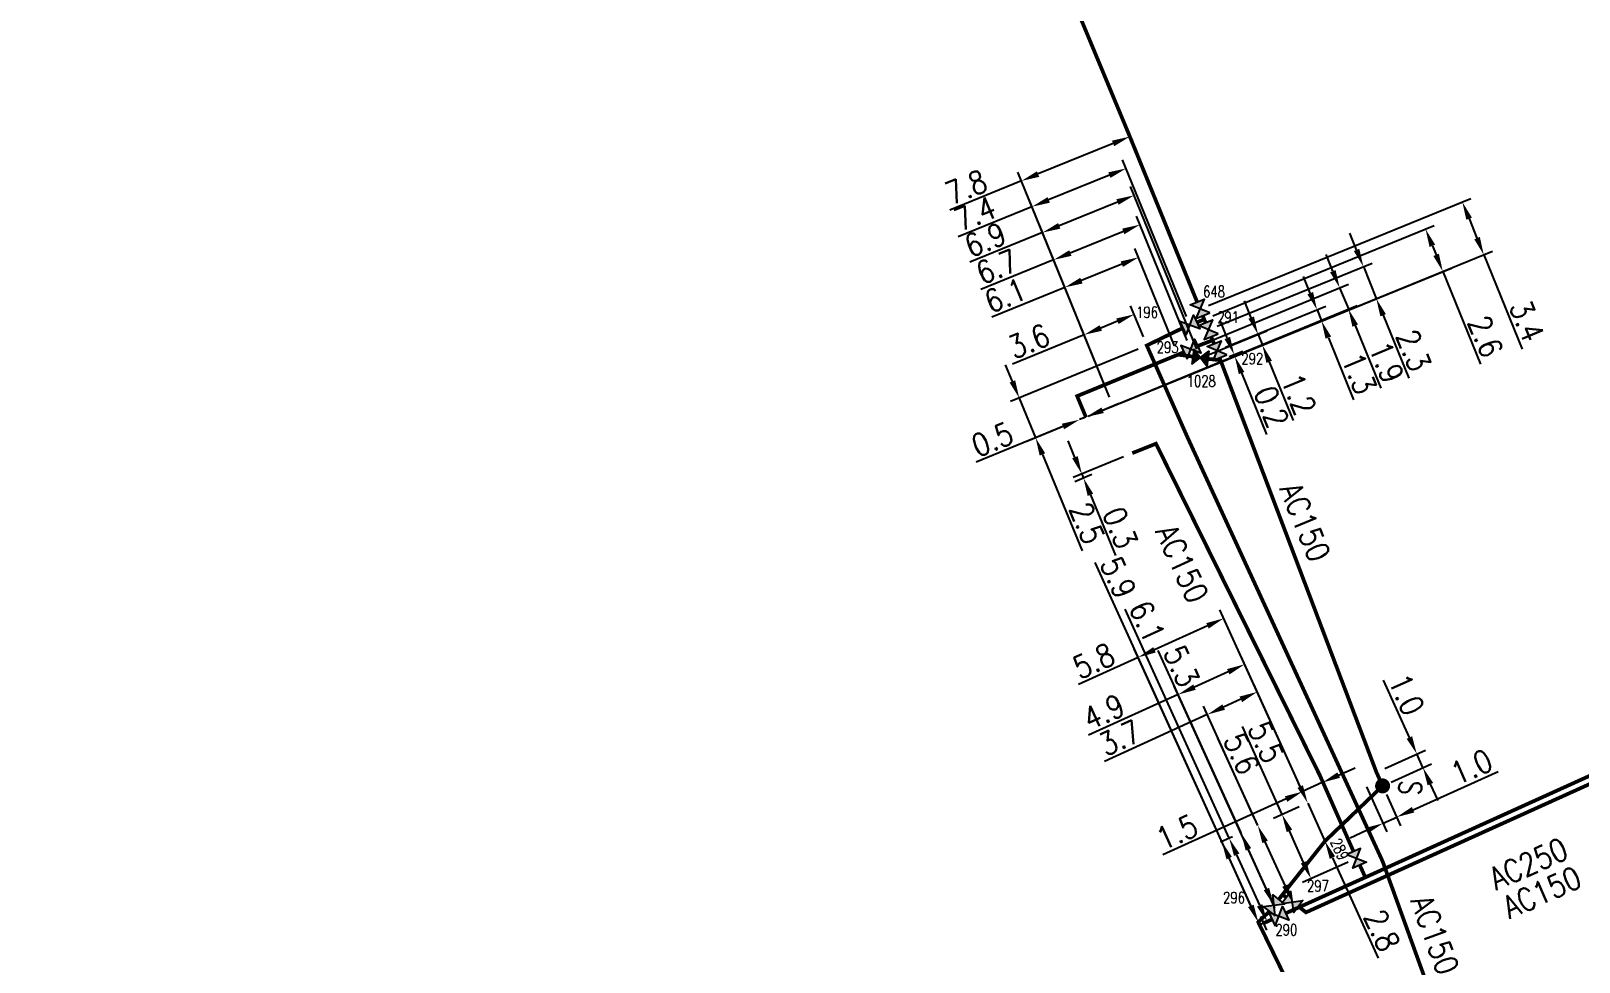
# Model space of a CAD drawing. Header units: millimetres. Extents: x 150000 to 151000, y 127000 to 127640.
# Drawn here: x 150298.9 to 150402, y 127292.6 to 127354.6 of the extents above; entities that cross this region are included whole.
import ezdxf
from ezdxf.enums import TextEntityAlignment as Align

# ---------------------------------------------------------------- set-up
doc = ezdxf.new("R2010")
doc.units = ezdxf.units.MM
doc.header["$PDMODE"] = 34
doc.layers.get('0').update_dxf_attribs({"linetype": 'CONTINUOUS'})
doc.layers.get('Defpoints').update_dxf_attribs({"linetype": 'CONTINUOUS'})
for name, color, linetype in [('G_120', 4, 'CONTINUOUS'), ('G_300', 7, 'CONTINUOUS'), ('G_340', 7, 'CONTINUOUS')]:
    doc.layers.add(name, color=color, linetype=linetype)
doc.styles.add('G_ROMANS', font='ROMANS.SHX', dxfattribs={"width": 0.75})
doc.styles.get("Standard").update_dxf_attribs({"font": 'romans.shx', "width": 0.85})
doc.linetypes.add('G_CROSS_COUNTRY', pattern='A,8,-7.08,["CROSS COUNTRY",Standard,S=1,R=0,X=-6.34,Y=-0.5],-7.08', length=22.16)
doc.linetypes.add('G_typB_AP', pattern='A,5,-0.3,["o",Standard,S=1.5,R=0,X=0,Y=-0.5],-1.65', length=6.95)
doc.dimstyles.get("Standard").update_dxf_attribs({"dimtxt": 1.5, "dimasz": 1.2, "dimexe": 0.625, "dimexo": 0.625, "dimgap": 0.25, "dimtad": 1, "dimdec": 1, "dimzin": 0, "dimdsep": 46, "dimtxsty": 'Standard', "dimcen": -0.5, "dimadec": 0, "dimazin": 0, "dimtfac": 1, "dimtdec": 1, "dimtmove": 0, "dimatfit": 3, "dimfxl": 0, "dimtolj": 1, "dimtzin": 0, "dimarcsym": 0})

# ---------------------------------------------------------------- blocks, each defined once
blk = doc.blocks.new('*D20')
at = {"layer": 'Defpoints', "color": 0, "linetype": 'Continuous', "transparency": 16777216}
for p in [(150387.59, 127304.79), (150388.91, 127304.29), (150388.94, 127301.8)]:
    blk.add_point(p, dxfattribs=at)
at = {"layer": 'G_300', "color": 0, "linetype": 'Continuous', "lineweight": -2, "transparency": 16777216}
for p, q in [((150390.94, 127302.7), (150396.61, 127305.26)), ((150387.84, 127304.22), (150389.19, 127301.23)), ((150389.17, 127303.72), (150390.1, 127301.64)), ((150388.94, 127301.8), (150389.85, 127302.21)), ((150387.84, 127301.31), (150386.75, 127300.81))]:
    blk.add_line(p, q, dxfattribs=at)
at = {"layer": 'G_300', "color": 0, "linetype": 'Continuous', "transparency": 16777216}
for points in [[(150390.86, 127302.89), (150391.02, 127302.52), (150389.85, 127302.21)], [(150387.76, 127301.49), (150387.92, 127301.12), (150388.94, 127301.8)]]:
    blk.add_solid(points, dxfattribs=at)
at = {"layer": 'G_300', "color": 0, "linetype": 'Continuous', "transparency": 16777216, "insert": (150394.83, 127305.56), "char_height": 1.5, "attachment_point": 5, "rotation": 24.2924}
blk.add_mtext('\\A1;1.0', dxfattribs=at)
blk = doc.blocks.new('*D21')
at = {"layer": 'Defpoints', "color": 0, "linetype": 'Continuous', "transparency": 16777216}
for p in [(150391.19, 127306.42), (150388.5, 127305.2), (150388.91, 127304.29)]:
    blk.add_point(p, dxfattribs=at)
at = {"layer": 'G_300', "color": 0, "linetype": 'Continuous', "lineweight": -2, "transparency": 16777216}
for p, q in [((150390.7, 127307.51), (150388.97, 127311.33)), ((150389.07, 127305.46), (150391.76, 127306.67)), ((150391.6, 127305.51), (150391.19, 127306.42)), ((150389.48, 127304.55), (150392.17, 127305.76)), ((150392.09, 127304.41), (150392.59, 127303.32))]:
    blk.add_line(p, q, dxfattribs=at)
at = {"layer": 'G_300', "color": 0, "linetype": 'Continuous', "transparency": 16777216}
for points in [[(150390.88, 127307.59), (150390.51, 127307.43), (150391.19, 127306.42)], [(150392.28, 127304.49), (150391.91, 127304.33), (150391.6, 127305.51)]]:
    blk.add_solid(points, dxfattribs=at)
at = {"layer": 'G_300', "color": 0, "linetype": 'Continuous', "transparency": 16777216, "insert": (150390.5, 127310.38), "char_height": 1.5, "attachment_point": 5, "rotation": 294.2924}
blk.add_mtext('\\A1;1.0', dxfattribs=at)
blk = doc.blocks.new('*D22')
at = {"layer": 'Defpoints', "color": 0, "linetype": 'Continuous', "transparency": 16777216}
for p in [(150380.56, 127310.55), (150383.91, 127303.15), (150380.59, 127301.64)]:
    blk.add_point(p, dxfattribs=at)
at = {"layer": 'G_300', "color": 0, "linetype": 'Continuous', "lineweight": -2, "transparency": 16777216}
for p, q in [((150383.66, 127303.72), (150380.3, 127311.12)), ((150380.33, 127302.21), (150376.97, 127309.61)), ((150379.46, 127310.06), (150378.32, 127309.54)), ((150377.23, 127309.04), (150370.37, 127305.92))]:
    blk.add_line(p, q, dxfattribs=at)
at = {"layer": 'G_300', "color": 0, "linetype": 'Continuous', "transparency": 16777216}
for points in [[(150379.38, 127310.24), (150379.55, 127309.87), (150380.56, 127310.55)], [(150378.24, 127309.72), (150378.41, 127309.36), (150377.23, 127309.04)]]:
    blk.add_solid(points, dxfattribs=at)
at = {"layer": 'G_300', "color": 0, "linetype": 'Continuous', "transparency": 16777216, "insert": (150371.4, 127307.49), "char_height": 1.5, "attachment_point": 5, "rotation": 24.4286}
blk.add_mtext('\\A1;3.7', dxfattribs=at)
blk = doc.blocks.new('*D23')
at = {"layer": 'Defpoints', "color": 0, "linetype": 'Continuous', "transparency": 16777216}
for p in [(150380.59, 127301.66), (150380.59, 127301.66), (150382.9, 127296.56)]:
    blk.add_point(p, dxfattribs=at)
at = {"layer": 'G_300', "color": 0, "linetype": 'Continuous', "lineweight": -2, "transparency": 16777216}
for p, q in [((150380.59, 127301.66), (150377.94, 127307.47)), ((150381.16, 127301.92), (150381.16, 127301.92)), ((150382.41, 127297.65), (150381.08, 127300.56)), ((150383.47, 127296.82), (150383.47, 127296.82))]:
    blk.add_line(p, q, dxfattribs=at)
at = {"layer": 'G_300', "color": 0, "linetype": 'Continuous', "transparency": 16777216}
for points in [[(150381.26, 127300.65), (150380.9, 127300.48), (150380.59, 127301.66)], [(150382.59, 127297.73), (150382.22, 127297.57), (150382.9, 127296.56)]]:
    blk.add_solid(points, dxfattribs=at)
at = {"layer": 'G_300', "color": 0, "linetype": 'Continuous', "transparency": 16777216, "insert": (150379.51, 127306.44), "char_height": 1.5, "attachment_point": 5, "rotation": 294.4298}
blk.add_mtext('\\A1;5.6', dxfattribs=at)
blk = doc.blocks.new('*D24')
at = {"layer": 'Defpoints', "color": 0, "linetype": 'Continuous', "transparency": 16777216}
for p in [(150378.33, 127315.45), (150383.92, 127303.15), (150380.62, 127295.22)]:
    blk.add_point(p, dxfattribs=at)
at = {"layer": 'G_120', "color": 0, "linetype": 'Continuous', "lineweight": -2, "transparency": 16777216}
for p, q in [((150383.66, 127303.72), (150378.07, 127316.02)), ((150377.24, 127314.95), (150373.71, 127313.35)), ((150380.37, 127295.79), (150372.36, 127313.42)), ((150372.62, 127312.85), (150368.64, 127311.04))]:
    blk.add_line(p, q, dxfattribs=at)
at = {"layer": 'G_120', "color": 0, "linetype": 'Continuous', "transparency": 16777216}
for points in [[(150377.16, 127315.13), (150377.32, 127314.77), (150378.33, 127315.45)], [(150373.63, 127313.53), (150373.79, 127313.17), (150372.62, 127312.85)]]:
    blk.add_solid(points, dxfattribs=at)
at = {"layer": 'G_120', "color": 0, "linetype": 'Continuous', "transparency": 16777216, "insert": (150369.67, 127312.61), "char_height": 1.5, "attachment_point": 5, "rotation": 24.4286}
blk.add_mtext('\\A1;5.8', dxfattribs=at)
blk = doc.blocks.new('*D25')
at = {"layer": 'Defpoints', "color": 0, "linetype": 'Continuous', "transparency": 16777216}
for p in [(150379.48, 127301.16), (150379.48, 127301.16), (150381.67, 127296.33)]:
    blk.add_point(p, dxfattribs=at)
at = {"layer": 'G_300', "color": 0, "linetype": 'Continuous', "lineweight": -2, "transparency": 16777216}
for p, q in [((150379.48, 127301.16), (150373.96, 127313.3)), ((150381.17, 127297.42), (150379.97, 127300.06))]:
    blk.add_line(p, q, dxfattribs=at)
at = {"layer": 'G_300', "color": 0, "linetype": 'Continuous', "transparency": 16777216}
for points in [[(150380.15, 127300.15), (150379.79, 127299.98), (150379.48, 127301.16)], [(150381.35, 127297.5), (150380.99, 127297.34), (150381.67, 127296.33)]]:
    blk.add_solid(points, dxfattribs=at)
at = {"layer": 'G_300', "color": 0, "linetype": 'Continuous', "transparency": 16777216, "insert": (150375.52, 127312.27), "char_height": 1.5, "attachment_point": 5, "rotation": 294.4286}
blk.add_mtext('\\A1;5.3', dxfattribs=at)
blk = doc.blocks.new('*D26')
at = {"layer": 'Defpoints', "color": 0, "linetype": 'Continuous', "transparency": 16777216}
for p in [(150378.19, 127300.58), (150378.19, 127300.58), (150380.63, 127295.21)]:
    blk.add_point(p, dxfattribs=at)
at = {"layer": 'G_120', "color": 0, "linetype": 'Continuous', "lineweight": -2, "transparency": 16777216}
for p, q in [((150378.19, 127300.58), (150369.75, 127319.17)), ((150380.14, 127296.3), (150378.69, 127299.49))]:
    blk.add_line(p, q, dxfattribs=at)
at = {"layer": 'G_120', "color": 0, "linetype": 'Continuous', "transparency": 16777216}
for points in [[(150378.87, 127299.57), (150378.51, 127299.4), (150378.19, 127300.58)], [(150380.32, 127296.38), (150379.95, 127296.22), (150380.63, 127295.21)]]:
    blk.add_solid(points, dxfattribs=at)
at = {"layer": 'G_120', "color": 0, "linetype": 'Continuous', "transparency": 16777216, "insert": (150371.3, 127318.17), "char_height": 1.5, "attachment_point": 5, "rotation": 294.4286}
blk.add_mtext('\\A1;5.9', dxfattribs=at)
blk = doc.blocks.new('*D27')
at = {"layer": 'Defpoints', "color": 0, "linetype": 'Continuous', "transparency": 16777216}
for p in [(150379.72, 127312.39), (150383.91, 127303.15), (150382, 127295.6)]:
    blk.add_point(p, dxfattribs=at)
at = {"layer": 'G_300', "color": 0, "linetype": 'Continuous', "lineweight": -2, "transparency": 16777216}
for p, q in [((150383.66, 127303.72), (150379.46, 127312.96)), ((150378.63, 127311.89), (150376.38, 127310.87)), ((150375.29, 127310.37), (150369.32, 127307.66)), ((150381.74, 127296.17), (150375.03, 127310.94))]:
    blk.add_line(p, q, dxfattribs=at)
at = {"layer": 'G_300', "color": 0, "linetype": 'Continuous', "transparency": 16777216}
for points in [[(150378.55, 127312.07), (150378.71, 127311.71), (150379.72, 127312.39)], [(150376.3, 127311.05), (150376.46, 127310.69), (150375.29, 127310.37)]]:
    blk.add_solid(points, dxfattribs=at)
at = {"layer": 'G_300', "color": 0, "linetype": 'Continuous', "transparency": 16777216, "insert": (150370.33, 127309.22), "char_height": 1.5, "attachment_point": 5, "rotation": 24.4286}
blk.add_mtext('\\A1;4.9', dxfattribs=at)
blk = doc.blocks.new('*D28')
at = {"layer": 'Defpoints', "color": 0, "linetype": 'Continuous', "transparency": 16777216}
for p in [(150383.91, 127303.15), (150382.21, 127302.39), (150387.18, 127299.47)]:
    blk.add_point(p, dxfattribs=at)
at = {"layer": 'G_300', "color": 0, "linetype": 'Continuous', "lineweight": -2, "transparency": 16777216}
for p, q in [((150382.21, 127302.39), (150379.57, 127308.25)), ((150383.35, 127302.9), (150381.64, 127302.13)), ((150383.65, 127299.2), (150382.7, 127301.29)), ((150386.61, 127299.22), (150383.57, 127297.85))]:
    blk.add_line(p, q, dxfattribs=at)
at = {"layer": 'G_300', "color": 0, "linetype": 'Continuous', "transparency": 16777216}
for points in [[(150382.89, 127301.38), (150382.52, 127301.21), (150382.21, 127302.39)], [(150383.83, 127299.28), (150383.46, 127299.12), (150384.14, 127298.11)]]:
    blk.add_solid(points, dxfattribs=at)
at = {"layer": 'G_300', "color": 0, "linetype": 'Continuous', "transparency": 16777216, "insert": (150381.14, 127307.21), "char_height": 1.5, "attachment_point": 5, "rotation": 294.2308}
blk.add_mtext('\\A1;5.5', dxfattribs=at)
blk = doc.blocks.new('*D29')
at = {"layer": 'Defpoints', "color": 0, "linetype": 'Continuous', "transparency": 16777216}
for p in [(150383.57, 127303.91), (150383.91, 127303.15), (150387.18, 127299.47)]:
    blk.add_point(p, dxfattribs=at)
at = {"layer": 'G_300', "color": 0, "linetype": 'Continuous', "lineweight": -2, "transparency": 16777216}
for p, q in [((150385.98, 127305.01), (150387.08, 127305.5)), ((150383.66, 127303.72), (150383.31, 127304.48)), ((150384.89, 127304.51), (150383.57, 127303.91)), ((150386.92, 127300.04), (150384.63, 127305.08)), ((150382.48, 127303.42), (150374.27, 127299.69))]:
    blk.add_line(p, q, dxfattribs=at)
at = {"layer": 'G_300', "color": 0, "linetype": 'Continuous', "transparency": 16777216}
for points in [[(150385.9, 127305.19), (150386.07, 127304.83), (150384.89, 127304.51)], [(150382.4, 127303.6), (150382.56, 127303.23), (150383.57, 127303.91)]]:
    blk.add_solid(points, dxfattribs=at)
at = {"layer": 'G_300', "color": 0, "linetype": 'Continuous', "transparency": 16777216, "insert": (150375.21, 127301.21), "char_height": 1.5, "attachment_point": 5, "rotation": 24.4286}
blk.add_mtext('\\A1;1.5', dxfattribs=at)
blk = doc.blocks.new('*D30')
at = {"layer": 'Defpoints', "color": 0, "linetype": 'Continuous', "transparency": 16777216}
for p in [(150379.48, 127301.16), (150378.69, 127300.8), (150382, 127295.6)]:
    blk.add_point(p, dxfattribs=at)
at = {"layer": 'G_300', "color": 0, "linetype": 'Continuous', "lineweight": -2, "transparency": 16777216}
for p, q in [((150378.69, 127300.8), (150371.76, 127316.07)), ((150378.91, 127300.9), (150378.12, 127300.54)), ((150380.72, 127296.34), (150379.19, 127299.71)), ((150381.43, 127295.34), (150380.65, 127294.99))]:
    blk.add_line(p, q, dxfattribs=at)
at = {"layer": 'G_300', "color": 0, "linetype": 'Continuous', "transparency": 16777216}
for points in [[(150379.37, 127299.79), (150379.01, 127299.63), (150378.69, 127300.8)], [(150380.9, 127296.42), (150380.54, 127296.25), (150381.22, 127295.24)]]:
    blk.add_solid(points, dxfattribs=at)
at = {"layer": 'G_300', "color": 0, "linetype": 'Continuous', "transparency": 16777216, "insert": (150373.23, 127315.24), "char_height": 1.5, "attachment_point": 5, "rotation": 294.4286}
blk.add_mtext('\\A1;6.1', dxfattribs=at)
blk = doc.blocks.new('G_300_04')
at = {"linetype": 'Continuous'}
h = blk.add_hatch(color=0, dxfattribs=at)
h.paths.add_polyline_path([(-1, 1), (-1, -1), (0, 0)])
h.paths.add_polyline_path([(1, 1), (0, 0), (1, -1)])
at = {"color": 0, "linetype": 'Continuous', "flags": 128}
blk.add_lwpolyline([(-1, -1), (1, 1), (1, -1), (-1, 1)], close=True, dxfattribs=at)
at = {"color": 0, "linetype": 'Continuous', "width": 0.75}
blk.add_attdef('NUM', text='', height=1.5, dxfattribs=at).set_placement((0, 2.1), align=Align.MIDDLE_CENTER)
at = {"color": 0, "linetype": 'Continuous', "width": 0.75, "flags": 3}
for tag, p in [('DEF_LEG', (0, -5)), ('DEF_COUP', (0, -7.5)), ('DEF_TYPE', (0, -10))]:
    blk.add_attdef(tag, text='', height=1.2, dxfattribs=at).set_placement(p, align=Align.MIDDLE)
blk = doc.blocks.new('*D31')
at = {"layer": 'Defpoints', "color": 0, "linetype": 'Continuous', "transparency": 16777216}
for p in [(150392.92, 127338.55), (150377.02, 127335.36), (150370.95, 127329.6)]:
    blk.add_point(p, dxfattribs=at)
at = {"layer": 'G_300', "color": 0, "linetype": 'Continuous', "lineweight": -2, "transparency": 16777216}
for p, q in [((150377.6, 127335.6), (150392.35, 127341.61)), ((150392.23, 127340.26), (150392.47, 127339.66)), ((150371.53, 127329.83), (150393.5, 127338.78)), ((150392.92, 127338.55), (150395.44, 127332.37))]:
    blk.add_line(p, q, dxfattribs=at)
at = {"layer": 'G_300', "color": 0, "linetype": 'Continuous', "transparency": 16777216}
for points in [[(150392.41, 127340.34), (150392.04, 127340.18), (150391.77, 127341.37)], [(150392.66, 127339.73), (150392.29, 127339.58), (150392.92, 127338.55)]]:
    blk.add_solid(points, dxfattribs=at)
at = {"layer": 'G_300', "color": 0, "linetype": 'Continuous', "transparency": 16777216, "insert": (150395.77, 127334.22), "char_height": 1.5, "attachment_point": 5, "rotation": 292.1628}
blk.add_mtext('\\A1;2.6', dxfattribs=at)
blk = doc.blocks.new('*D32')
at = {"layer": 'Defpoints', "color": 0, "linetype": 'Continuous', "transparency": 16777216}
for p in [(150384.84, 127335.26), (150377.87, 127333.28), (150370.95, 127329.6)]:
    blk.add_point(p, dxfattribs=at)
at = {"layer": 'G_300', "color": 0, "linetype": 'Continuous', "lineweight": -2, "transparency": 16777216}
for p, q in [((150384.09, 127337.11), (150383.64, 127338.22)), ((150378.45, 127333.51), (150385.12, 127336.23)), ((150371.53, 127329.83), (150385.42, 127335.49)), ((150384.54, 127336), (150384.84, 127335.26)), ((150385.3, 127334.14), (150386.98, 127330))]:
    blk.add_line(p, q, dxfattribs=at)
at = {"layer": 'G_300', "color": 0, "linetype": 'Continuous', "transparency": 16777216}
for points in [[(150384.28, 127337.18), (150383.9, 127337.03), (150384.54, 127336)], [(150385.48, 127334.22), (150385.11, 127334.07), (150384.84, 127335.26)]]:
    blk.add_solid(points, dxfattribs=at)
at = {"layer": 'G_300', "color": 0, "linetype": 'Continuous', "transparency": 16777216, "insert": (150387.35, 127331.76), "char_height": 1.5, "attachment_point": 5, "rotation": 292.1628}
blk.add_mtext('\\A1;1.3', dxfattribs=at)
blk = doc.blocks.new('*D33')
at = {"layer": 'Defpoints', "color": 0, "linetype": 'Continuous', "transparency": 16777216}
for p in [(150366.99, 127339.32), (150376.13, 127333.37), (150370.95, 127329.6)]:
    blk.add_point(p, dxfattribs=at)
at = {"layer": 'G_300', "color": 0, "linetype": 'Continuous', "lineweight": -2, "transparency": 16777216}
for p, q in [((150375.89, 127333.95), (150372.51, 127342.24)), ((150371.64, 127341.21), (150368.1, 127339.77)), ((150366.99, 127339.32), (150362.14, 127337.35)), ((150370.71, 127330.17), (150366.75, 127339.9))]:
    blk.add_line(p, q, dxfattribs=at)
at = {"layer": 'G_300', "color": 0, "linetype": 'Continuous', "transparency": 16777216}
for points in [[(150371.56, 127341.4), (150371.71, 127341.03), (150372.75, 127341.67)], [(150368.03, 127339.96), (150368.18, 127339.59), (150366.99, 127339.32)]]:
    blk.add_solid(points, dxfattribs=at)
at = {"layer": 'G_300', "color": 0, "linetype": 'Continuous', "transparency": 16777216, "insert": (150363.21, 127338.86), "char_height": 1.5, "attachment_point": 5, "rotation": 22.1628}
blk.add_mtext('\\A1;6.7', dxfattribs=at)
blk = doc.blocks.new('*D34')
at = {"layer": 'Defpoints', "color": 0, "linetype": 'Continuous', "transparency": 16777216}
for p in [(150386.63, 127336.05), (150376.13, 127333.37), (150368.72, 127328.68)]:
    blk.add_point(p, dxfattribs=at)
at = {"layer": 'G_300', "color": 0, "linetype": 'Continuous', "lineweight": -2, "transparency": 16777216}
for p, q in [((150385.59, 127338.57), (150385.14, 127339.68)), ((150376.71, 127333.61), (150386.63, 127337.7)), ((150386.05, 127337.46), (150386.63, 127336.05)), ((150369.3, 127328.92), (150387.21, 127336.29)), ((150387.09, 127334.95), (150388.8, 127330.78))]:
    blk.add_line(p, q, dxfattribs=at)
at = {"layer": 'G_300', "color": 0, "linetype": 'Continuous', "transparency": 16777216}
for points in [[(150385.78, 127338.64), (150385.41, 127338.49), (150386.05, 127337.46)], [(150387.27, 127335.02), (150386.9, 127334.87), (150386.63, 127336.05)]]:
    blk.add_solid(points, dxfattribs=at)
at = {"layer": 'G_300', "color": 0, "linetype": 'Continuous', "transparency": 16777216, "insert": (150389.17, 127332.51), "char_height": 1.5, "attachment_point": 5, "rotation": 292.3885}
blk.add_mtext('\\A1;1.9', dxfattribs=at)
blk = doc.blocks.new('*D35')
at = {"layer": 'Defpoints', "color": 0, "linetype": 'Continuous', "transparency": 16777216}
for p in [(150364.85, 127344.58), (150376.74, 127336.06), (150370.95, 127329.6)]:
    blk.add_point(p, dxfattribs=at)
at = {"layer": 'G_300', "color": 0, "linetype": 'Continuous', "lineweight": -2, "transparency": 16777216}
for p, q in [((150376.5, 127336.64), (150371.83, 127348.1)), ((150370.96, 127347.07), (150365.96, 127345.04)), ((150364.85, 127344.58), (150360.08, 127342.64)), ((150370.72, 127330.18), (150364.61, 127345.16))]:
    blk.add_line(p, q, dxfattribs=at)
at = {"layer": 'G_300', "color": 0, "linetype": 'Continuous', "transparency": 16777216}
for points in [[(150370.88, 127347.26), (150371.03, 127346.89), (150372.07, 127347.53)], [(150365.88, 127345.22), (150366.03, 127344.85), (150364.85, 127344.58)]]:
    blk.add_solid(points, dxfattribs=at)
at = {"layer": 'G_300', "color": 0, "linetype": 'Continuous', "transparency": 16777216, "insert": (150361.17, 127344.17), "char_height": 1.5, "attachment_point": 5, "rotation": 22.1628}
blk.add_mtext('\\A1;7.8', dxfattribs=at)
blk = doc.blocks.new('*D36')
at = {"layer": 'Defpoints', "color": 0, "linetype": 'Continuous', "transparency": 16777216}
for p in [(150388.49, 127336.74), (150377.3, 127334.67), (150370.95, 127329.6)]:
    blk.add_point(p, dxfattribs=at)
at = {"layer": 'G_300', "color": 0, "linetype": 'Continuous', "lineweight": -2, "transparency": 16777216}
for p, q in [((150387.17, 127339.98), (150386.72, 127341.09)), ((150377.88, 127334.9), (150388.21, 127339.11)), ((150387.63, 127338.87), (150388.49, 127336.74)), ((150371.53, 127329.83), (150389.07, 127336.98)), ((150388.95, 127335.63), (150390.65, 127331.45))]:
    blk.add_line(p, q, dxfattribs=at)
at = {"layer": 'G_300', "color": 0, "linetype": 'Continuous', "transparency": 16777216}
for points in [[(150387.36, 127340.06), (150386.99, 127339.91), (150387.63, 127338.87)], [(150389.13, 127335.71), (150388.76, 127335.56), (150388.49, 127336.74)]]:
    blk.add_solid(points, dxfattribs=at)
at = {"layer": 'G_300', "color": 0, "linetype": 'Continuous', "transparency": 16777216, "insert": (150390.98, 127333.29), "char_height": 1.5, "attachment_point": 5, "rotation": 292.1628}
blk.add_mtext('\\A1;2.3', dxfattribs=at)
blk = doc.blocks.new('*D37')
at = {"layer": 'Defpoints', "color": 0, "linetype": 'Continuous', "transparency": 16777216}
for p in [(150365.55, 127342.86), (150376.07, 127334.97), (150370.95, 127329.6)]:
    blk.add_point(p, dxfattribs=at)
at = {"layer": 'G_300', "color": 0, "linetype": 'Continuous', "lineweight": -2, "transparency": 16777216}
for p, q in [((150375.84, 127335.55), (150371.58, 127345.99)), ((150370.71, 127344.96), (150366.66, 127343.31)), ((150370.72, 127330.18), (150365.31, 127343.44)), ((150365.55, 127342.86), (150360.64, 127340.86))]:
    blk.add_line(p, q, dxfattribs=at)
at = {"layer": 'G_300', "color": 0, "linetype": 'Continuous', "transparency": 16777216}
for points in [[(150370.63, 127345.15), (150370.78, 127344.78), (150371.82, 127345.41)], [(150366.59, 127343.5), (150366.74, 127343.13), (150365.55, 127342.86)]]:
    blk.add_solid(points, dxfattribs=at)
at = {"layer": 'G_300', "color": 0, "linetype": 'Continuous', "transparency": 16777216, "insert": (150361.76, 127342.4), "char_height": 1.5, "attachment_point": 5, "rotation": 22.1628}
blk.add_mtext('\\A1;7.4', dxfattribs=at)
blk = doc.blocks.new('*D38')
at = {"layer": 'Defpoints', "color": 0, "linetype": 'Continuous', "transparency": 16777216}
for p in [(150395.65, 127339.66), (150376.74, 127336.06), (150370.95, 127329.6)]:
    blk.add_point(p, dxfattribs=at)
at = {"layer": 'G_300', "color": 0, "linetype": 'Continuous', "lineweight": -2, "transparency": 16777216}
for p, q in [((150377.32, 127336.29), (150394.8, 127343.41)), ((150394.67, 127342.07), (150395.2, 127340.77)), ((150371.53, 127329.83), (150396.23, 127339.89)), ((150395.65, 127339.66), (150398.21, 127333.38))]:
    blk.add_line(p, q, dxfattribs=at)
at = {"layer": 'G_300', "color": 0, "linetype": 'Continuous', "transparency": 16777216}
for points in [[(150394.86, 127342.14), (150394.49, 127341.99), (150394.22, 127343.18)], [(150395.39, 127340.85), (150395.02, 127340.69), (150395.65, 127339.66)]]:
    blk.add_solid(points, dxfattribs=at)
at = {"layer": 'G_300', "color": 0, "linetype": 'Continuous', "transparency": 16777216, "insert": (150398.53, 127335.26), "char_height": 1.5, "attachment_point": 5, "rotation": 292.1628}
blk.add_mtext('\\A1;3.4', dxfattribs=at)
blk = doc.blocks.new('*D39')
at = {"layer": 'Defpoints', "color": 0, "linetype": 'Continuous', "transparency": 16777216}
for p in [(150369.02, 127334.33), (150373.2, 127333.62), (150370.95, 127329.6)]:
    blk.add_point(p, dxfattribs=at)
at = {"layer": 'G_120', "color": 0, "linetype": 'Continuous', "lineweight": -2, "transparency": 16777216}
for p, q in [((150372.97, 127334.2), (150372.12, 127336.27)), ((150371.25, 127335.23), (150370.14, 127334.78)), ((150369.02, 127334.33), (150364.25, 127332.38)), ((150370.72, 127330.18), (150368.79, 127334.91))]:
    blk.add_line(p, q, dxfattribs=at)
at = {"layer": 'G_120', "color": 0, "linetype": 'Continuous', "transparency": 16777216}
for points in [[(150371.17, 127335.42), (150371.32, 127335.05), (150372.36, 127335.69)], [(150370.06, 127334.97), (150370.21, 127334.6), (150369.02, 127334.33)]]:
    blk.add_solid(points, dxfattribs=at)
at = {"layer": 'G_120', "color": 0, "linetype": 'Continuous', "transparency": 16777216, "insert": (150365.34, 127333.91), "char_height": 1.5, "attachment_point": 5, "rotation": 22.1628}
blk.add_mtext('\\A1;3.6', dxfattribs=at)
blk = doc.blocks.new('*D40')
at = {"layer": 'Defpoints', "color": 0, "linetype": 'Continuous', "transparency": 16777216}
for p in [(150373.2, 127333.62), (150368.72, 127328.68), (150365.79, 127327.47)]:
    blk.add_point(p, dxfattribs=at)
at = {"layer": 'G_120', "color": 0, "linetype": 'Continuous', "lineweight": -2, "transparency": 16777216}
for p, q in [((150372.62, 127333.38), (150364.12, 127329.88)), ((150364.25, 127331.23), (150363.79, 127332.34)), ((150364.7, 127330.12), (150365.79, 127327.47)), ((150368.15, 127328.44), (150365.21, 127327.23)), ((150366.25, 127326.36), (150368.89, 127319.94))]:
    blk.add_line(p, q, dxfattribs=at)
at = {"layer": 'G_120', "color": 0, "linetype": 'Continuous', "transparency": 16777216}
for points in [[(150364.43, 127331.3), (150364.06, 127331.15), (150364.7, 127330.12)], [(150366.43, 127326.44), (150366.06, 127326.29), (150365.79, 127327.47)]]:
    blk.add_solid(points, dxfattribs=at)
at = {"layer": 'G_120', "color": 0, "linetype": 'Continuous', "transparency": 16777216, "insert": (150369.22, 127321.79), "char_height": 1.5, "attachment_point": 5, "rotation": 292.3881}
blk.add_mtext('\\A1;2.5', dxfattribs=at)
blk = doc.blocks.new('*D41')
at = {"layer": 'Defpoints', "color": 0, "linetype": 'Continuous', "transparency": 16777216}
for p in [(150369.14, 127328.85), (150368.72, 127328.68), (150368.72, 127328.68)]:
    blk.add_point(p, dxfattribs=at)
at = {"layer": 'G_120', "color": 0, "linetype": 'Continuous', "lineweight": -2, "transparency": 16777216}
for p, q in [((150369.14, 127328.85), (150368.72, 127328.68)), ((150368.91, 127329.43), (150368.91, 127329.43)), ((150370.25, 127329.31), (150371.36, 127329.77)), ((150367.61, 127328.22), (150361.82, 127325.84))]:
    blk.add_line(p, q, dxfattribs=at)
at = {"layer": 'G_120', "color": 0, "linetype": 'Continuous', "transparency": 16777216}
for points in [[(150370.18, 127329.49), (150370.33, 127329.12), (150369.14, 127328.85)], [(150367.54, 127328.41), (150367.69, 127328.04), (150368.72, 127328.68)]]:
    blk.add_solid(points, dxfattribs=at)
at = {"layer": 'G_120', "color": 0, "linetype": 'Continuous', "transparency": 16777216, "insert": (150362.91, 127327.36), "char_height": 1.5, "attachment_point": 5, "rotation": 22.3884}
blk.add_mtext('\\A1;0.5', dxfattribs=at)
blk = doc.blocks.new('*D42')
at = {"layer": 'Defpoints', "color": 0, "linetype": 'Continuous', "transparency": 16777216}
for p in [(150378.11, 127332.64), (150379.06, 127332.9), (150370.95, 127329.6)]:
    blk.add_point(p, dxfattribs=at)
at = {"layer": 'G_120', "color": 0, "linetype": 'Continuous', "lineweight": -2, "transparency": 16777216}
for p, q in [((150378.56, 127334.12), (150378.11, 127335.23)), ((150371.53, 127329.83), (150379.64, 127333.14)), ((150378.69, 127332.88), (150379.6, 127333.24)), ((150379.02, 127333.01), (150379.06, 127332.9)), ((150379.51, 127331.79), (150381.18, 127327.7))]:
    blk.add_line(p, q, dxfattribs=at)
at = {"layer": 'G_120', "color": 0, "linetype": 'Continuous', "transparency": 16777216}
for points in [[(150378.75, 127334.2), (150378.38, 127334.04), (150379.02, 127333.01)], [(150379.7, 127331.86), (150379.33, 127331.71), (150379.06, 127332.9)]]:
    blk.add_solid(points, dxfattribs=at)
at = {"layer": 'G_120', "color": 0, "linetype": 'Continuous', "transparency": 16777216, "insert": (150381.51, 127329.54), "char_height": 1.5, "attachment_point": 5, "rotation": 292.1629}
blk.add_mtext('\\A1;0.2', dxfattribs=at)
blk = doc.blocks.new('*D43')
at = {"layer": 'Defpoints', "color": 0, "linetype": 'Continuous', "transparency": 16777216}
for p in [(150367.74, 127337.49), (150375.29, 127333.01), (150370.95, 127329.6)]:
    blk.add_point(p, dxfattribs=at)
at = {"layer": 'G_120', "color": 0, "linetype": 'Continuous', "lineweight": -2, "transparency": 16777216}
for p, q in [((150375.05, 127333.59), (150372.41, 127340.07)), ((150371.54, 127339.04), (150368.85, 127337.94)), ((150367.74, 127337.49), (150362.87, 127335.51)), ((150370.71, 127330.17), (150367.5, 127338.07))]:
    blk.add_line(p, q, dxfattribs=at)
at = {"layer": 'G_120', "color": 0, "linetype": 'Continuous', "transparency": 16777216}
for points in [[(150371.46, 127339.22), (150371.61, 127338.85), (150372.65, 127339.49)], [(150368.77, 127338.13), (150368.92, 127337.75), (150367.74, 127337.49)]]:
    blk.add_solid(points, dxfattribs=at)
at = {"layer": 'G_120', "color": 0, "linetype": 'Continuous', "transparency": 16777216, "insert": (150363.77, 127336.95), "char_height": 1.5, "attachment_point": 5, "rotation": 22.1628}
blk.add_mtext('\\A1;6.1', dxfattribs=at)
blk = doc.blocks.new('*D44')
at = {"layer": 'Defpoints', "color": 0, "linetype": 'Continuous', "transparency": 16777216}
for p in [(150366.25, 127341.14), (150376.77, 127332.8), (150370.95, 127329.6)]:
    blk.add_point(p, dxfattribs=at)
at = {"layer": 'G_300', "color": 0, "linetype": 'Continuous', "lineweight": -2, "transparency": 16777216}
for p, q in [((150376.54, 127333.37), (150372.12, 127344.2)), ((150371.25, 127343.17), (150367.36, 127341.59)), ((150370.72, 127330.18), (150366.02, 127341.71)), ((150366.25, 127341.14), (150361.4, 127339.16))]:
    blk.add_line(p, q, dxfattribs=at)
at = {"layer": 'G_300', "color": 0, "linetype": 'Continuous', "transparency": 16777216}
for points in [[(150371.17, 127343.36), (150371.32, 127342.99), (150372.36, 127343.62)], [(150367.29, 127341.77), (150367.44, 127341.4), (150366.25, 127341.14)]]:
    blk.add_solid(points, dxfattribs=at)
at = {"layer": 'G_300', "color": 0, "linetype": 'Continuous', "transparency": 16777216, "insert": (150362.44, 127340.66), "char_height": 1.5, "attachment_point": 5, "rotation": 22.1628}
blk.add_mtext('\\A1;6.9', dxfattribs=at)
blk = doc.blocks.new('*D45')
at = {"layer": 'Defpoints', "color": 0, "linetype": 'Continuous', "transparency": 16777216}
for p in [(150380.9, 127333.65), (150376.77, 127332.8), (150368.72, 127328.68)]:
    blk.add_point(p, dxfattribs=at)
at = {"layer": 'G_300', "color": 0, "linetype": 'Continuous', "lineweight": -2, "transparency": 16777216}
for p, q in [((150380.16, 127335.47), (150379.71, 127336.59)), ((150377.35, 127333.03), (150381.19, 127334.6)), ((150380.61, 127334.36), (150380.9, 127333.65)), ((150369.3, 127328.92), (150381.48, 127333.88)), ((150381.36, 127332.54), (150382.96, 127328.62))]:
    blk.add_line(p, q, dxfattribs=at)
at = {"layer": 'G_300', "color": 0, "linetype": 'Continuous', "transparency": 16777216}
for points in [[(150380.34, 127335.55), (150379.97, 127335.4), (150380.61, 127334.36)], [(150381.54, 127332.61), (150381.17, 127332.46), (150380.9, 127333.65)]]:
    blk.add_solid(points, dxfattribs=at)
at = {"layer": 'G_300', "color": 0, "linetype": 'Continuous', "transparency": 16777216, "insert": (150383.32, 127330.38), "char_height": 1.5, "attachment_point": 5, "rotation": 292.194}
blk.add_mtext('\\A1;1.2', dxfattribs=at)
blk = doc.blocks.new('*D46')
at = {"layer": 'Defpoints', "color": 0, "linetype": 'Continuous', "transparency": 16777216}
for p in [(150383.92, 127303.15), (150383.92, 127303.15), (150385.07, 127300.61)]:
    blk.add_point(p, dxfattribs=at)
at = {"layer": 'G_120', "color": 0, "linetype": 'Continuous', "lineweight": -2, "transparency": 16777216}
for p, q in [((150383.42, 127304.25), (150382.92, 127305.34)), ((150383.92, 127303.15), (150385.07, 127300.61)), ((150385.57, 127299.51), (150388.61, 127292.82))]:
    blk.add_line(p, q, dxfattribs=at)
at = {"layer": 'G_120', "color": 0, "linetype": 'Continuous', "transparency": 16777216}
for points in [[(150383.6, 127304.33), (150383.24, 127304.16), (150383.92, 127303.15)], [(150385.75, 127299.6), (150385.39, 127299.43), (150385.07, 127300.61)]]:
    blk.add_solid(points, dxfattribs=at)
at = {"layer": 'G_120', "color": 0, "linetype": 'Continuous', "transparency": 16777216, "insert": (150388.87, 127294.67), "char_height": 1.5, "attachment_point": 5, "rotation": 294.4286}
blk.add_mtext('\\A1;2.8', dxfattribs=at)
blk = doc.blocks.new('G_340_07')
at = {"color": 0, "linetype": 'Continuous', "const_width": 0.25, "flags": 128}
blk.add_lwpolyline([(0, 0), (1.25, 0)], dxfattribs=at)
at = {"color": 0, "linetype": 'Continuous', "flags": 128}
blk.add_lwpolyline([(1.25, -0.5), (1.25, 0.5)], dxfattribs=at)
at = {"color": 0, "linetype": 'Continuous', "style": 'G_ROMANS', "width": 0.75, "flags": 3}
for tag, p in [('DEF_LEG', (0, -5)), ('DEF_COUP', (0, -7.5)), ('DEF_TYPE', (0, -10))]:
    blk.add_attdef(tag, text='', height=1.2, dxfattribs=at).set_placement(p, align=Align.MIDDLE)
blk = doc.blocks.new('G_300_11')
at = {"color": 0, "linetype": 'Continuous', "const_width": 0.497, "flags": 128}
blk.add_lwpolyline([(-0.25, 0, 1), (0.25, 0, 1)], format="xyb", close=True, dxfattribs=at)
at = {"color": 0, "linetype": 'Continuous', "style": 'G_ROMANS', "width": 0.75}
blk.add_text('S', height=1.5, dxfattribs=at).set_placement((0, 1.85), align=Align.MIDDLE)
at = {"color": 0, "linetype": 'Continuous', "width": 0.75, "flags": 3}
for tag, p in [('DEF_LEG', (0, -5)), ('DEF_COUP', (0, -7.5)), ('DEF_TYPE', (0, -10))]:
    blk.add_attdef(tag, text='', height=1.2, dxfattribs=at).set_placement(p, align=Align.MIDDLE)
blk = doc.blocks.new('*D47')
at = {"layer": 'Defpoints', "color": 0, "linetype": 'Continuous', "transparency": 16777216}
for p in [(150372.23, 127326.45), (150368.98, 127324.79), (150370.12, 127325.25)]:
    blk.add_point(p, dxfattribs=at)
at = {"layer": 'G_120', "color": 0, "linetype": 'Continuous', "lineweight": -2, "transparency": 16777216}
for p, q in [((150368.41, 127326.17), (150367.95, 127327.28)), ((150371.65, 127326.21), (150368.29, 127324.83)), ((150369.54, 127325.02), (150368.41, 127324.55)), ((150368.87, 127325.06), (150368.98, 127324.79)), ((150369.44, 127323.68), (150371.11, 127319.64))]:
    blk.add_line(p, q, dxfattribs=at)
at = {"layer": 'G_120', "color": 0, "linetype": 'Continuous', "transparency": 16777216}
for points in [[(150368.6, 127326.25), (150368.23, 127326.1), (150368.87, 127325.06)], [(150369.63, 127323.75), (150369.26, 127323.6), (150368.98, 127324.79)]]:
    blk.add_solid(points, dxfattribs=at)
at = {"layer": 'G_120', "color": 0, "linetype": 'Continuous', "transparency": 16777216, "insert": (150371.43, 127321.48), "char_height": 1.5, "attachment_point": 5, "rotation": 292.3888}
blk.add_mtext('\\A1;0.3', dxfattribs=at)

msp = doc.modelspace()

# ---------------------------------------------------------------- linework, layer by layer
at = {"layer": 'G_120', "linetype": 'G_CROSS_COUNTRY', "flags": 128}
msp.add_lwpolyline([(149999.98, 127639.35, 0.25, 0.25, -0.013846), (150021.06, 127640.19, 0.25, 0.25, -0.042209), (150071.64, 127636.74, 0.25, 0.25, -0.045835), (150118.12, 127626.47, 0.25, 0.25, -0.031222), (150169.34, 127606.6, 0.25, 0.25, -0.064559), (150227.73, 127570.95, 0.25, 0.25, -0.038714), (150269.69, 127533.85, 0.25, 0.25, -0.024433), (150298.19, 127496.6, 0.25, 0.25, -0.021927), (150324.85, 127452.6, 0.25, 0.25, -0.016065), (150348.12, 127407.09, 0.25, 0.25, 0), (150348.12, 127407.09, 0.25, 0.25, 0), (150349.3, 127404.53, 0.25, 0.25, 0), (150347.62, 127403.76, 0.25, 0.25, 0), (150352.73, 127393.18, 0.25, 0.25, 0), (150355.1, 127388.3, 0.25, 0.25, 0), (150355.1, 127388.3, 0.25, 0.25, 0), (150372.07, 127347.53, 0.25, 0.25, 0), (150376.55, 127336.52, 0, 0, 0)], format="xyseb", dxfattribs=at)
at = {"layer": 'G_120', "linetype": 'G_typB_AP', "const_width": 0.25, "flags": 128}
for points in [[(150383.3, 127296.26), (150383.81, 127295.87), (150413.6, 127309.34), (150418.49, 127298.89), (150432.46, 127306.4), (150439.91, 127310.66), (150449.92, 127316.13), (150456.92, 127320.15), (150461.4, 127322.78), (150467.55, 127326.17), (150475.58, 127330.55), (150482.31, 127334.03), (150494.28, 127341.43), (150498.52, 127344.06)], [(150376.54, 127335.16), (150377.02, 127335.36)], [(150376.93, 127335.59), (150377.12, 127335.13)], [(150392.66, 127288.9), (150388.91, 127299.27), (150375.89, 127327.55), (150373.2, 127333.62), (150375.61, 127334.79)], [(150376.58, 127333.58), (150377.59, 127333.97)], [(150377.49, 127334.2), (150377.68, 127333.74)], [(150369.14, 127328.85), (150368.56, 127330.25), (150375.67, 127333.17)], [(150375.29, 127333.01), (150376.28, 127332.88)], [(150377.27, 127332.73), (150378.11, 127332.64)], [(150387.39, 127299.02), (150387.76, 127298.2)], [(150382.5, 127296.86), (150382.24, 127297.06)]]:
    msp.add_lwpolyline(points, dxfattribs=at)
at = {"layer": 'G_120', "linetype": 'G_typB_AP', "flags": 128}
for points in [[(150378.06, 127332.82, 0.25, 0.25, 0), (150378.11, 127332.64, 0.25, 0.25, 0), (150388.5, 127305.2, 0.25, 0.25, 0), (150388.91, 127304.29, 0.25, 0.25, 0), (150385.07, 127300.61, 0.25, 0.25, 0), (150381.98, 127296.72, 0.25, 0.25, 0), (150381.98, 127296.72, 0, 0, 0)], [(150372.23, 127326.45, 0.25, 0.25, 0), (150373.81, 127327.08, 0.25, 0.25, 0), (150384.74, 127304.97, 0.25, 0.25, 0), (150386.97, 127299.93, 0, 0, 0)], [(150243.09, 127236.8, 0.25, 0.25, 0), (150243.09, 127236.8, 0.25, 0.25, 0), (150243.43, 127236.88, 0.25, 0.25, 0), (150243.43, 127236.88, 0.25, 0.25, 0), (150264.94, 127242.84, 0.25, 0.25, 0), (150278.17, 127246.53, 0.25, 0.25, 0), (150286.57, 127248.37, 0.25, 0.25, 0), (150301.28, 127252.97, 0.25, 0.25, 0), (150312.98, 127257.08, 0.25, 0.25, 0), (150324.71, 127261.16, 0.25, 0.25, 0), (150334.04, 127264.36, 0.25, 0.25, 0), (150334.04, 127264.36, 0.25, 0.25, 0), (150337.28, 127266.28, 0.25, 0.25, 0), (150340.93, 127267.56, 0.25, 0.25, 0), (150345.44, 127268.99, 0.25, 0.25, 0), (150345.44, 127268.99, 0.25, 0.25, 0), (150345.44, 127268.99, 0.25, 0.25, 0), (150345.44, 127268.99, 0.25, 0.25, 0), (150350.8, 127271.28, 0.25, 0.25, 0), (150359.38, 127274.77, 0.25, 0.25, 0), (150360.91, 127275.33, 0.25, 0.25, 0), (150364.87, 127276.18, 0.25, 0.25, 0), (150368.29, 127277.36, 0.25, 0.25, 0), (150379.77, 127282.09, 0.25, 0.25, 0), (150385.73, 127284.77, 0.25, 0.25, 0), (150385.73, 127284.77, 0.25, 0.25, 0), (150380.63, 127295.21, 0.25, 0.25, 0), (150381.36, 127295.93, 0, 0, 0)]]:
    msp.add_lwpolyline(points, format="xyseb", dxfattribs=at)
at = {"layer": 'G_120', "linetype": 'G_CROSS_COUNTRY', "const_width": 0.25, "flags": 128}
msp.add_lwpolyline([(150382.46, 127295.81), (150387.76, 127298.2), (150413.84, 127310), (150418.89, 127299.19), (150424.66, 127286.82), (150450.71, 127234.76), (150468.01, 127202.74), (150482.85, 127179.65), (150486.7, 127173.46), (150489.85, 127166.3), (150499.45, 127145.71), (150511.23, 127120.12), (150531.97, 127072.85), (150551.07, 127029.74), (150557.24, 127013.54), (150561.2, 127000)], dxfattribs=at)

# ---------------------------------------------------------------- block references
at = {"layer": 'G_300', "linetype": 'Continuous'}
ref = msp.add_blockref('G_300_04', (150376.74, 127336.06), dxfattribs=dict(at, xscale=0.5000000000003699, yscale=0.5000000000003699, zscale=0.5000000000003699, rotation=112.1628377915819))
ref.add_attrib('NUM', '648', dxfattribs={"layer": '0', "color": 0, "linetype": 'Continuous', "height": 0.75, "width": 0.75}).set_placement((150377.68, 127337.21), align=Align.MIDDLE_CENTER)
ref = msp.add_blockref('G_300_04', (150376.07, 127334.97), dxfattribs=dict(at, xscale=0.4999999999999995, yscale=0.4999999999999995, zscale=0.4999999999999995, rotation=24.13710362510248))
ref.add_attrib('NUM', '196', dxfattribs={"layer": '0', "color": 0, "linetype": 'Continuous', "height": 0.75, "width": 0.75}).set_placement((150373.22, 127335.83), align=Align.MIDDLE_CENTER)
ref = msp.add_blockref('G_300_04', (150377.3, 127334.67), dxfattribs=dict(at, xscale=0.50000000000037, yscale=0.50000000000037, zscale=0.50000000000037, rotation=112.1628377915819))
ref.add_attrib('NUM', '291', dxfattribs={"layer": '0', "color": 0, "linetype": 'Continuous', "height": 0.75, "width": 0.75}).set_placement((150378.62, 127335.51), align=Align.MIDDLE_CENTER)
ref = msp.add_blockref('G_300_04', (150376.13, 127333.37), dxfattribs=dict(at, xscale=0.4999999999999995, yscale=0.4999999999999995, zscale=0.4999999999999995, rotation=24.13710362510248))
ref.add_attrib('NUM', '293', dxfattribs={"layer": '0', "color": 0, "linetype": 'Continuous', "height": 0.75, "width": 0.75}).set_placement((150374.59, 127333.5), align=Align.MIDDLE_CENTER)
ref = msp.add_blockref('G_300_04', (150376.77, 127332.8), dxfattribs=dict(at, xscale=0.5000000000016939, yscale=0.5000000000016939, zscale=0.5000000000016939, rotation=352.5989787244296))
ref.add_attrib('NUM', '1028', dxfattribs={"layer": '0', "color": 0, "linetype": 'Continuous', "height": 0.75, "width": 0.75}).set_placement((150376.83, 127331.25), align=Align.MIDDLE_CENTER)
ref = msp.add_blockref('G_300_04', (150377.87, 127333.28), dxfattribs=dict(at, xscale=0.50000000000037, yscale=0.50000000000037, zscale=0.50000000000037, rotation=112.1628377915819))
ref.add_attrib('NUM', '292', dxfattribs={"layer": '0', "color": 0, "linetype": 'Continuous', "height": 0.75, "width": 0.75}).set_placement((150380.23, 127332.74), align=Align.MIDDLE_CENTER)
at = {"layer": 'G_300', "linetype": 'Continuous', "rotation": 266.2824333695211}
msp.add_blockref('G_300_11', (150388.91, 127304.29), dxfattribs=at)
at = {"layer": 'G_300'}
ref = msp.add_blockref('G_300_04', (150387.18, 127299.47), dxfattribs=dict(at, xscale=0.5000000000082561, yscale=0.5000000000082561, zscale=0.5000000000082561, rotation=294.4285764280555))
ref.add_attrib('NUM', '289', dxfattribs={"layer": '0', "color": 0, "linetype": 'Continuous', "height": 0.75, "rotation": 294.4286, "width": 0.75}).set_placement((150386.05, 127300.07), align=Align.MIDDLE_CENTER)
at = {"layer": 'G_300', "linetype": 'Continuous'}
ref = msp.add_blockref('G_300_04', (150382.9, 127296.56), dxfattribs=dict(at, xscale=0.499999999992672, yscale=0.499999999992672, zscale=0.499999999992672, rotation=322.7808644197723))
ref.add_attrib('NUM', '297', dxfattribs={"layer": '0', "color": 0, "linetype": 'Continuous', "height": 0.75, "width": 0.75}).set_placement((150384.6, 127297.63), align=Align.MIDDLE_CENTER)
ref = msp.add_blockref('G_300_04', (150381.67, 127296.33), dxfattribs=dict(at, xscale=0.4999999999943809, yscale=0.4999999999943809, zscale=0.4999999999943809, rotation=51.79253379082732))
ref.add_attrib('NUM', '296', dxfattribs={"layer": '0', "color": 0, "linetype": 'Continuous', "height": 0.75, "width": 0.75}).set_placement((150379.01, 127296.85), align=Align.MIDDLE_CENTER)
ref = msp.add_blockref('G_300_04', (150382, 127295.6), dxfattribs=dict(at, xscale=0.5, yscale=0.5, zscale=0.5, rotation=24.13710362510254))
ref.add_attrib('NUM', '290', dxfattribs={"layer": '0', "color": 0, "linetype": 'Continuous', "height": 0.75, "width": 0.75}).set_placement((150382.5, 127294.71), align=Align.MIDDLE_CENTER)
at = {"layer": 'G_340', "linetype": 'Continuous', "xscale": 0.5, "rotation": 204.4285764042492}
msp.add_blockref('G_340_07', (150381.54, 127295.4), dxfattribs=at)

# ---------------------------------------------------------------- texts
at = {"layer": 'G_120', "linetype": 'Continuous', "width": 0.85}
for s, rotation, p in [('AC150', 292.4541, (150382.03, 127324.07)), ('AC150', 294.6282, (150373.74, 127321.23)), ('AC250', 24.0883, (150396.47, 127297.32)), ('AC150', 24.0883, (150397.37, 127295.42)), ('AC150', 290.3502, (150390.75, 127296.64))]:
    msp.add_text(s, height=1.5, rotation=rotation, dxfattribs=at).set_placement(p)

# ---------------------------------------------------------------- dimensions: what is measured, and where the dimension line sits
at = {"layer": 'G_120', "linetype": 'Continuous'}
for base, p1, p2, angle, text, picture, middle in [((150367.74, 127337.49), (150375.29, 127333.01), (150370.95, 127329.6), 22.1628, '6.1', '*D43', (150364.14, 127336.02)), ((150379.06, 127332.9), (150378.11, 127332.64), (150370.95, 127329.6), 112.1629, '0.2', '*D42', (150380.58, 127329.16)), ((150365.79, 127327.47), (150373.2, 127333.62), (150368.72, 127328.68), 112.3881, '2.5', '*D40', (150368.29, 127321.41)), ((150378.19, 127300.58), (150380.63, 127295.21), (150378.19, 127300.58), 294.4286, '5.9', '*D26', (150370.39, 127317.76)), ((150378.33, 127315.45), (150380.62, 127295.22), (150383.91, 127303.15), 204.4286, '5.8', '*D24', (150370.08, 127311.7))]:
    dim = msp.add_linear_dim(base=base, p1=p1, p2=p2, angle=angle, text=text, dimstyle='Standard', dxfattribs=at)
    dim.commit()
    dim.dimension.update_dxf_attribs({"geometry": picture, "text_midpoint": middle, "dimtype": 160})
for base, p1, p2, angle, picture, middle in [((150369.02, 127334.33), (150373.2, 127333.62), (150370.95, 127329.6), 22.1628, '*D39', (150365.72, 127332.98)), ((150368.72, 127328.68), (150369.14, 127328.85), (150368.72, 127328.68), 22.3884, '*D41', (150363.29, 127326.44)), ((150368.98, 127324.79), (150372.23, 127326.45), (150370.12, 127325.25), 112.3888, '*D47', (150370.5, 127321.1)), ((150383.91, 127303.15), (150385.07, 127300.61), (150383.91, 127303.15), 294.4286, '*D46', (150387.95, 127294.26))]:
    dim = msp.add_linear_dim(base=base, p1=p1, p2=p2, angle=angle, dimstyle='Standard', dxfattribs=at)
    dim.commit()
    dim.dimension.update_dxf_attribs({"geometry": picture, "text_midpoint": middle, "dimtype": 160})
at = {"layer": 'G_300', "linetype": 'Continuous'}
for base, p1, p2, angle, picture, middle in [((150364.85, 127344.58), (150376.74, 127336.06), (150370.95, 127329.6), 22.1628, '*D35', (150361.55, 127343.24)), ((150378.69, 127300.8), (150382, 127295.6), (150379.48, 127301.16), 294.4286, '*D30', (150372.32, 127314.82)), ((150379.48, 127301.16), (150381.67, 127296.33), (150379.48, 127301.16), 294.4286, '*D25', (150374.61, 127311.86)), ((150379.72, 127312.39), (150382, 127295.6), (150383.91, 127303.15), 204.4286, '*D27', (150370.74, 127308.31)), ((150391.19, 127306.42), (150388.91, 127304.29), (150388.5, 127305.2), 294.2924, '*D21', (150389.59, 127309.97)), ((150380.56, 127310.55), (150380.59, 127301.64), (150383.91, 127303.15), 204.4286, '*D22', (150371.81, 127306.58)), ((150380.59, 127301.66), (150382.9, 127296.56), (150380.59, 127301.66), 294.4298, '*D23', (150378.6, 127306.03)), ((150388.94, 127301.8), (150388.91, 127304.29), (150387.59, 127304.79), 24.2924, '*D20', (150395.24, 127304.65)), ((150383.57, 127303.91), (150387.18, 127299.47), (150383.91, 127303.15), 24.4286, '*D29', (150375.63, 127300.3))]:
    dim = msp.add_linear_dim(base=base, p1=p1, p2=p2, angle=angle, dimstyle='Standard', dxfattribs=at)
    dim.commit()
    dim.dimension.update_dxf_attribs({"geometry": picture, "text_midpoint": middle, "dimtype": 160})
for base, p1, p2, angle, text, picture, middle in [((150365.55, 127342.86), (150376.07, 127334.97), (150370.95, 127329.6), 202.1628, '7.4', '*D37', (150362.14, 127341.47)), ((150366.25, 127341.14), (150376.77, 127332.8), (150370.95, 127329.6), 22.1628, '6.9', '*D44', (150362.82, 127339.74)), ((150395.65, 127339.66), (150376.74, 127336.06), (150370.95, 127329.6), 112.1628, '3.4', '*D38', (150397.6, 127334.88)), ((150366.99, 127339.32), (150376.13, 127333.37), (150370.95, 127329.6), 22.1628, '6.7', '*D33', (150363.58, 127337.93)), ((150392.92, 127338.55), (150377.02, 127335.36), (150370.95, 127329.6), 112.1628, '2.6', '*D31', (150394.84, 127333.84)), ((150388.49, 127336.74), (150377.3, 127334.67), (150370.95, 127329.6), 112.1628, '2.3', '*D36', (150390.05, 127332.92)), ((150386.63, 127336.05), (150376.13, 127333.37), (150368.72, 127328.68), 112.3885, '1.9', '*D34', (150388.25, 127332.13)), ((150384.84, 127335.26), (150377.87, 127333.28), (150370.95, 127329.6), 112.1628, '1.3', '*D32', (150386.42, 127331.39)), ((150380.9, 127333.65), (150376.77, 127332.8), (150368.72, 127328.68), 112.194, '1.2', '*D45', (150382.39, 127330)), ((150382.21, 127302.39), (150387.18, 127299.47), (150383.91, 127303.15), 294.2308, '5.5', '*D28', (150380.22, 127306.8))]:
    dim = msp.add_linear_dim(base=base, p1=p1, p2=p2, angle=angle, text=text, dimstyle='Standard', dxfattribs=at)
    dim.commit()
    dim.dimension.update_dxf_attribs({"geometry": picture, "text_midpoint": middle, "dimtype": 160})

doc.saveas('drawing.dxf')
